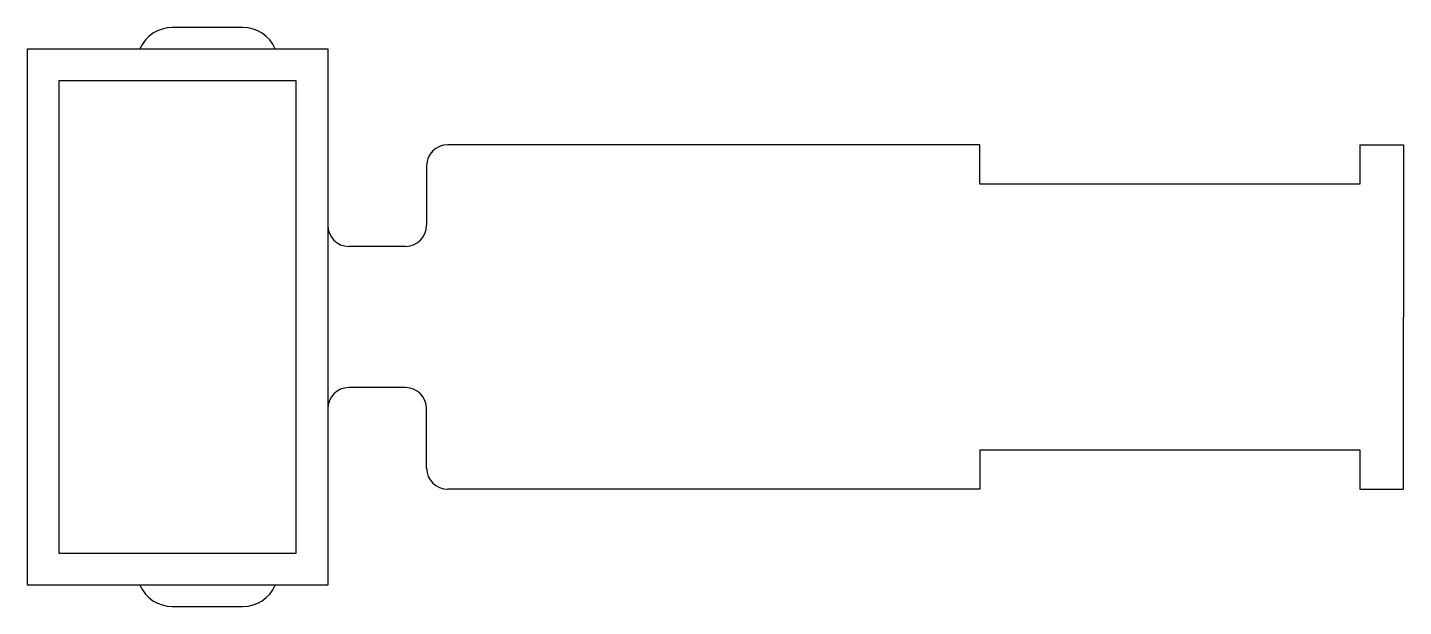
# Model space of a CAD drawing. Header units: millimetres. Extents: x -104.2 to -6.8, y -20.5 to 20.5.
import ezdxf

# ---------------------------------------------------------------- set-up
doc = ezdxf.new("R2010")
doc.units = ezdxf.units.MM
doc.layers.add('Shape2DView018', color=7, linetype='CONTINUOUS')

msp = doc.modelspace()

# ---------------------------------------------------------------- linework, layer by layer
at = {"layer": 'Shape2DView018'}
for p, q in [((-89, 20.5), (-94, 20.5)), ((-104.25, -19), (-104.25, 19)), ((-104.25, 19), (-96.2913, 19)), ((-96.2913, 19), (-86.7087, 19)), ((-86.7087, 19), (-83, 19)), ((-83, 19), (-83, 6.5)), ((-102, -16.75), (-102, 16.75)), ((-102, 16.75), (-85.25, 16.75)), ((-85.25, 16.75), (-85.25, -16.75)), ((-36.85, 12.2), (-74.5, 12.2)), ((-36.85, 9.4), (-36.85, 12.2)), ((-9.95, 12.2), (-6.85, 12.2)), ((-9.95, 12.2), (-9.95, 9.4)), ((-6.85, 12.2), (-6.85, 0)), ((-76, 10.7), (-76, 6.5)), ((-9.95, 9.4), (-36.85, 9.4)), ((-83, 6.5), (-83, -6.5)), ((-77.5, 5), (-81.5, 5)), ((-6.85, -12.2), (-6.85, 0)), ((-77.5, -5), (-81.5, -5)), ((-83, -6.5), (-83, -19)), ((-76, -10.7), (-76, -6.5)), ((-36.85, -9.4), (-9.95, -9.4)), ((-36.85, -9.4), (-36.85, -12.2)), ((-9.95, -9.4), (-9.95, -12.2)), ((-36.85, -12.2), (-74.5, -12.2)), ((-9.95, -12.2), (-6.85, -12.2)), ((-85.25, -16.75), (-102, -16.75)), ((-96.2913, -19), (-104.25, -19)), ((-86.7087, -19), (-96.2913, -19)), ((-83, -19), (-86.7087, -19)), ((-94, -20.5), (-89, -20.5))]:
    msp.add_line(p, q, dxfattribs=at)
for centre, radius, start, end in [((-94, 18), 2.5, 90, 156.422), ((-89, 18), 2.5, 23.5782, 90), ((-74.5, 10.7), 1.5, 90, 180), ((-81.5, 6.5), 1.5, 180, -90), ((-77.5, 6.5), 1.5, -90, 0), ((-81.5, -6.5), 1.5, 90, 180), ((-77.5, -6.5), 1.5, 0, 90), ((-74.5, -10.7), 1.5, 180, -90), ((-94, -18), 2.5, -156.422, -90), ((-89, -18), 2.5, -90, -23.5782)]:
    msp.add_arc(centre, radius, start, end, dxfattribs=at)

doc.saveas('drawing.dxf')
